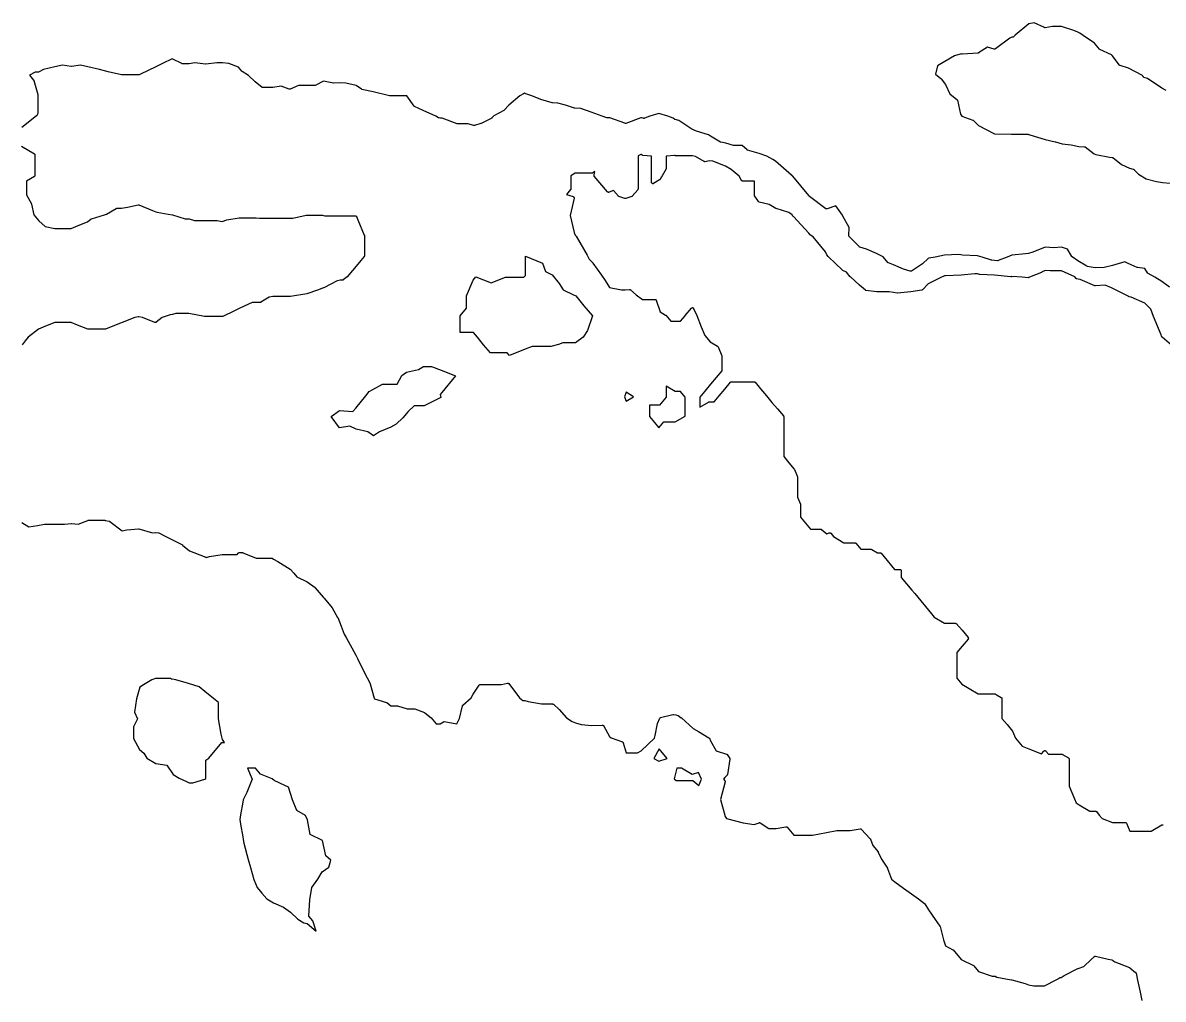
# Model space of a CAD drawing. Header units: millimetres. Extents: x 0 to 500, y 0 to 700.
# Drawn here: x 121.6 to 184.5, y 158.8 to 212.7 of the extents above; entities that cross this region are included whole.
import ezdxf

# ---------------------------------------------------------------- set-up
doc = ezdxf.new("R2010")
doc.units = ezdxf.units.MM
doc.layers.add('CORTE', color=1, linetype='Continuous')
doc.layers.add('GRABADO', color=5, linetype='Continuous')

msp = doc.modelspace()

# ---------------------------------------------------------------- linework, layer by layer
at = {"layer": 'CORTE'}
msp.add_lwpolyline([(185.33, 194.569), (184.429, 195.326), (184.425, 195.33), (184.42, 195.336), (184.415, 195.344), (184.412, 195.349), (184.41, 195.354), (184.401, 195.38), (184.399, 195.383), (184.379, 195.461), (183.961, 196.466), (183.96, 196.468), (183.814, 196.877), (183.482, 197.203), (182.723, 197.534), (182.605, 197.567), (182.6, 197.569), (182.592, 197.573), (182.589, 197.575), (182.56, 197.592), (182.476, 197.642), (181.641, 198.059), (181.292, 198.199), (180.75, 198.161), (180.745, 198.161), (180.738, 198.161), (180.729, 198.162), (180.72, 198.165), (179.909, 198.509), (179.803, 198.536), (179.725, 198.549), (179.72, 198.551), (179.714, 198.553), (179.705, 198.557), (179.701, 198.559), (179.693, 198.564), (179.685, 198.572), (179.616, 198.656), (178.876, 198.994), (178.257, 198.994), (177.981, 199.01), (177.781, 198.914), (177.779, 198.913), (177.118, 198.648), (177.071, 198.625), (177.065, 198.622), (177.06, 198.621), (177.051, 198.619), (177.042, 198.618), (177.037, 198.618), (176.707, 198.642), (176.143, 198.674), (176.132, 198.673), (176.119, 198.668), (176.115, 198.667), (176.11, 198.665), (176.102, 198.664), (176.095, 198.664), (176.089, 198.664), (175.182, 198.758), (174.375, 198.785), (174.371, 198.786), (174.366, 198.786), (174.359, 198.788), (174.247, 198.827), (174.103, 198.833), (173.343, 198.76), (173.342, 198.76), (172.475, 198.718), (172.417, 198.715), (172.379, 198.708), (172.25, 198.649), (171.527, 198.283), (171.2, 197.954), (171.196, 197.949), (171.189, 197.945), (171.183, 197.941), (171.172, 197.936), (171.162, 197.933), (170.566, 197.841), (169.822, 197.754), (169.815, 197.754), (169.809, 197.754), (169.804, 197.755), (169.614, 197.793), (169.36, 197.844), (168.701, 197.844), (168.696, 197.844), (168.089, 197.917), (168.082, 197.918), (168.07, 197.922), (168.062, 197.926), (168.057, 197.928), (168.053, 197.932), (167.728, 198.202), (167.727, 198.203), (167.229, 198.663), (167.225, 198.666), (167.018, 198.915), (166.816, 199.019), (166.809, 199.022), (166.801, 199.029), (166.011, 199.773), (166.006, 199.778), (166.001, 199.785), (165.937, 199.878), (165.935, 199.883), (165.932, 199.888), (165.859, 200.05), (165.166, 200.882), (165.031, 200.963), (165.026, 200.966), (165.019, 200.972), (165.013, 200.978), (164.94, 201.074), (164.089, 201.993), (164.053, 202.016), (164.048, 202.02), (164.041, 202.026), (164.033, 202.035), (164.028, 202.044), (164.026, 202.047), (164.01, 202.085), (163.836, 202.224), (163.123, 202.437), (163.119, 202.438), (163.111, 202.441), (163.106, 202.444), (162.752, 202.657), (162.196, 202.791), (162.191, 202.793), (162.187, 202.794), (162.179, 202.798), (162.174, 202.802), (162.167, 202.807), (162.162, 202.813), (162.159, 202.817), (161.947, 203.122), (161.945, 203.125), (161.94, 203.133), (161.937, 203.143), (161.936, 203.149), (161.935, 203.158), (161.935, 203.949), (161.287, 203.949), (161.276, 203.951), (161.264, 203.955), (161.255, 203.959), (161.251, 203.962), (161.244, 203.966), (161.236, 203.974), (161.23, 203.982), (161.227, 203.987), (161.094, 204.226), (160.645, 204.599), (160.333, 204.774), (159.639, 205.051), (159.443, 205.073), (159.21, 205.022), (159.204, 205.021), (159.199, 205.021), (159.192, 205.021), (159.185, 205.022), (159.177, 205.023), (159.169, 205.026), (159.162, 205.029), (158.686, 205.315), (158.506, 205.347), (157.615, 205.347), (157.61, 205.348), (157.576, 205.352), (157.57, 205.353), (157.564, 205.355), (157.561, 205.356), (157.526, 205.37), (157.063, 205.319), (157.063, 204.666), (157.063, 204.661), (157.062, 204.652), (157.059, 204.643), (157.058, 204.641), (157.056, 204.636), (156.835, 204.238), (156.792, 204.159), (156.725, 204.039), (156.722, 204.035), (156.717, 204.027), (156.71, 204.021), (156.705, 204.017), (156.7, 204.013), (156.37, 203.816), (156.365, 203.814), (156.357, 203.811), (156.351, 203.808), (156.342, 203.807), (156.335, 203.806), (156.328, 203.806), (156.318, 203.807), (156.313, 203.809), (156.306, 203.81), (156.298, 203.815), (156.292, 203.818), (156.287, 203.821), (156.28, 203.827), (156.275, 203.833), (156.27, 203.839), (156.263, 203.851), (156.26, 203.86), (156.258, 203.867), (156.257, 203.874), (156.257, 203.879), (156.257, 205.319), (155.772, 205.372), (155.761, 205.374), (155.749, 205.38), (155.742, 205.384), (155.735, 205.39), (155.728, 205.396), (155.705, 205.424), (155.672, 205.418), (155.508, 205.339), (155.508, 205.026), (155.508, 203.521), (155.508, 203.517), (155.507, 203.509), (155.505, 203.501), (155.503, 203.495), (155.5, 203.488), (155.495, 203.481), (155.492, 203.477), (155.192, 203.114), (155.187, 203.109), (155.182, 203.104), (155.177, 203.1), (155.172, 203.098), (155.167, 203.095), (155.16, 203.092), (154.828, 202.992), (154.824, 202.991), (154.815, 202.989), (154.8, 202.989), (154.79, 202.991), (154.787, 202.992), (154.455, 203.092), (154.448, 203.095), (154.443, 203.098), (154.439, 203.1), (154.434, 203.103), (154.426, 203.11), (154.422, 203.115), (154.159, 203.434), (153.908, 203.333), (153.901, 203.331), (153.893, 203.329), (153.888, 203.328), (153.881, 203.328), (153.874, 203.328), (153.869, 203.329), (153.86, 203.331), (153.849, 203.335), (153.845, 203.338), (153.84, 203.34), (153.835, 203.344), (153.828, 203.35), (153.823, 203.355), (153.097, 204.227), (153.094, 204.231), (153.09, 204.237), (153.086, 204.245), (153.083, 204.253), (153.081, 204.26), (153.08, 204.267), (153.08, 204.272), (153.08, 204.28), (153.081, 204.289), (153.082, 204.294), (153.132, 204.474), (152.992, 204.39), (152.986, 204.387), (152.981, 204.385), (152.975, 204.383), (152.966, 204.381), (152.959, 204.38), (152.049, 204.38), (151.803, 204.232), (151.803, 203.521), (151.803, 203.514), (151.802, 203.509), (151.8, 203.501), (151.796, 203.493), (151.794, 203.488), (151.791, 203.483), (151.788, 203.478), (151.56, 203.202), (151.931, 203.091), (151.936, 203.089), (151.943, 203.086), (151.951, 203.081), (151.959, 203.075), (151.967, 203.066), (151.972, 203.059), (151.974, 203.055), (151.978, 203.047), (151.98, 203.04), (151.982, 203.033), (151.983, 203.024), (151.983, 203.014), (151.982, 203.006), (151.755, 202.052), (151.98, 201.108), (152.041, 200.973), (152.054, 200.95), (152.075, 200.933), (152.079, 200.93), (152.085, 200.924), (152.09, 200.917), (152.093, 200.913), (152.694, 199.864), (152.815, 199.631), (153.01, 199.431), (153.013, 199.427), (153.501, 198.759), (153.692, 198.453), (153.928, 198.076), (154.597, 197.942), (154.803, 197.942), (155.043, 197.971), (155.047, 197.971), (155.054, 197.971), (155.062, 197.97), (155.069, 197.968), (155.079, 197.965), (155.085, 197.962), (155.09, 197.959), (155.097, 197.955), (155.101, 197.951), (155.4, 197.663), (155.757, 197.419), (156.445, 197.419), (156.452, 197.418), (156.464, 197.416), (156.472, 197.413), (156.475, 197.411), (156.484, 197.407), (156.494, 197.398), (156.5, 197.392), (156.503, 197.387), (156.507, 197.381), (156.512, 197.372), (156.723, 196.741), (157.03, 196.556), (157.035, 196.552), (157.04, 196.547), (157.045, 196.543), (157.321, 196.208), (157.587, 196.208), (157.852, 196.208), (158.11, 196.52), (158.11, 196.521), (158.456, 196.936), (158.461, 196.941), (158.467, 196.947), (158.472, 196.95), (158.476, 196.953), (158.482, 196.955), (158.491, 196.959), (158.501, 196.961), (158.503, 196.961), (158.513, 196.963), (158.525, 196.961), (158.535, 196.959), (158.544, 196.955), (158.549, 196.953), (158.554, 196.95), (158.558, 196.947), (158.566, 196.94), (158.571, 196.934), (158.574, 196.931), (158.579, 196.923), (158.747, 196.522), (159, 195.912), (159.204, 195.421), (159.489, 195.079), (159.896, 194.836), (159.901, 194.833), (159.907, 194.827), (159.915, 194.819), (159.922, 194.809), (159.925, 194.803), (160.134, 194.299), (160.136, 194.295), (160.139, 194.285), (160.14, 194.277), (160.14, 194.272), (160.14, 193.517), (160.14, 193.512), (160.139, 193.504), (160.136, 193.495), (160.133, 193.486), (160.127, 193.476), (159.825, 193.111), (159.514, 192.738), (159.514, 192.738), (159.196, 192.359), (158.916, 192.02), (158.916, 191.461), (159.402, 191.752), (159.408, 191.755), (159.417, 191.758), (159.428, 191.761), (159.437, 191.761), (159.704, 191.761), (159.98, 192.095), (160.291, 192.468), (160.291, 192.468), (160.609, 192.847), (160.614, 192.852), (160.62, 192.858), (160.624, 192.86), (160.629, 192.864), (160.638, 192.868), (160.647, 192.871), (160.653, 192.872), (160.656, 192.872), (160.661, 192.873), (161.923, 192.873), (161.928, 192.872), (161.931, 192.872), (161.938, 192.871), (161.946, 192.868), (161.955, 192.864), (161.96, 192.86), (161.963, 192.858), (161.969, 192.854), (161.973, 192.849), (162.276, 192.489), (162.604, 192.095), (162.902, 191.734), (163.202, 191.377), (163.531, 190.982), (163.534, 190.978), (163.537, 190.973), (163.542, 190.965), (163.545, 190.956), (163.546, 190.951), (163.547, 190.945), (163.548, 190.938), (163.548, 188.739), (163.828, 188.4), (164.13, 188.04), (164.132, 188.037), (164.137, 188.03), (164.14, 188.023), (164.305, 187.629), (164.308, 187.622), (164.309, 187.615), (164.31, 187.61), (164.311, 187.603), (164.311, 186.504), (164.47, 186.121), (164.471, 186.117), (164.473, 186.11), (164.474, 186.102), (164.474, 186.098), (164.474, 185.404), (164.755, 185.065), (165.032, 184.734), (165.6, 184.734), (165.612, 184.733), (165.624, 184.729), (165.632, 184.725), (165.637, 184.722), (165.641, 184.719), (165.936, 184.483), (166.062, 184.533), (166.067, 184.535), (166.074, 184.537), (166.083, 184.538), (166.091, 184.538), (166.096, 184.538), (166.103, 184.537), (166.11, 184.535), (166.116, 184.533), (166.125, 184.529), (166.13, 184.525), (166.137, 184.521), (166.144, 184.514), (166.301, 184.323), (166.871, 183.98), (167.479, 183.98), (167.486, 183.98), (167.498, 183.977), (167.506, 183.974), (167.509, 183.973), (167.518, 183.968), (167.528, 183.959), (167.533, 183.954), (167.811, 183.622), (168.377, 183.622), (168.381, 183.622), (168.39, 183.621), (168.401, 183.618), (168.408, 183.615), (168.412, 183.613), (168.723, 183.426), (168.87, 183.426), (168.875, 183.426), (168.88, 183.425), (168.89, 183.423), (168.898, 183.42), (168.902, 183.418), (168.909, 183.414), (168.914, 183.41), (168.921, 183.405), (168.925, 183.399), (169.088, 183.202), (169.664, 182.511), (169.959, 182.511), (169.964, 182.511), (169.971, 182.51), (169.979, 182.508), (169.987, 182.505), (169.992, 182.502), (169.998, 182.499), (170.004, 182.495), (170.009, 182.49), (170.016, 182.483), (170.02, 182.477), (170.023, 182.471), (170.027, 182.463), (170.031, 182.452), (170.032, 182.443), (170.032, 182.438), (170.032, 182.069), (170.613, 181.372), (170.778, 181.176), (170.941, 180.979), (171.539, 180.261), (171.702, 180.067), (171.702, 180.067), (171.859, 179.877), (172.429, 179.534), (173.037, 179.534), (173.049, 179.533), (173.059, 179.529), (173.062, 179.528), (173.068, 179.526), (173.075, 179.521), (173.082, 179.516), (173.086, 179.513), (173.09, 179.509), (173.392, 179.149), (173.721, 178.754), (173.725, 178.749), (173.729, 178.743), (173.732, 178.736), (173.734, 178.729), (173.736, 178.722), (173.737, 178.714), (173.738, 178.707), (173.737, 178.7), (173.736, 178.693), (173.734, 178.686), (173.732, 178.68), (173.729, 178.672), (173.724, 178.665), (173.721, 178.66), (173.392, 178.266), (173.109, 177.929), (173.109, 176.511), (173.384, 176.182), (173.791, 175.938), (174.282, 175.645), (175.19, 175.645), (175.198, 175.644), (175.205, 175.643), (175.215, 175.64), (175.223, 175.636), (175.336, 175.568), (175.556, 175.435), (175.561, 175.432), (175.565, 175.429), (175.572, 175.422), (175.577, 175.415), (175.58, 175.41), (175.583, 175.405), (175.587, 175.396), (175.59, 175.38), (175.59, 174.288), (175.871, 173.948), (176.172, 173.589), (176.175, 173.586), (176.179, 173.579), (176.182, 173.573), (176.343, 173.189), (176.705, 172.755), (177.068, 172.609), (177.779, 172.325), (177.912, 172.483), (177.916, 172.487), (177.917, 172.488), (177.924, 172.494), (177.934, 172.499), (177.944, 172.503), (177.957, 172.506), (177.966, 172.506), (177.976, 172.506), (177.982, 172.505), (177.988, 172.503), (177.999, 172.499), (178.008, 172.494), (178.014, 172.489), (178.017, 172.487), (178.021, 172.483), (178.166, 172.31), (178.895, 172.31), (178.898, 172.31), (178.905, 172.309), (178.913, 172.307), (178.919, 172.306), (178.926, 172.302), (178.931, 172.3), (179.26, 172.101), (179.265, 172.098), (179.27, 172.094), (179.277, 172.088), (179.283, 172.08), (179.286, 172.075), (179.29, 172.066), (179.292, 172.061), (179.294, 172.053), (179.295, 172.044), (179.296, 172.04), (179.296, 170.547), (179.588, 169.843), (179.679, 169.626), (179.858, 169.518), (180.438, 169.171), (180.75, 169.171), (180.76, 169.17), (180.767, 169.168), (180.773, 169.166), (180.782, 169.162), (180.788, 169.158), (180.792, 169.155), (180.798, 169.149), (180.802, 169.146), (180.965, 168.951), (180.966, 168.951), (181.119, 168.765), (181.686, 168.538), (182.401, 168.538), (182.405, 168.537), (182.41, 168.537), (182.42, 168.535), (182.429, 168.531), (182.433, 168.529), (182.439, 168.526), (182.445, 168.522), (182.453, 168.515), (182.458, 168.508), (182.459, 168.507), (182.464, 168.499), (182.467, 168.492), (182.648, 168.06), (183.832, 168.06), (184.413, 168.407), (184.419, 168.41), (184.426, 168.413), (184.432, 168.415), (184.441, 168.417), (184.45, 168.417), (184.455, 168.417), (184.462, 168.417), (184.472, 168.414), (184.477, 168.413), (184.485, 168.409), (184.492, 168.405)], dxfattribs=at)
for points in [[(156.926, 190.65), (157.566, 190.65), (158.11, 190.978), (158.11, 191.329), (158.11, 192.02), (157.852, 192.332), (157.566, 192.332), (157.063, 192.633), (157.063, 192.02), (156.695, 191.578), (156.137, 191.578), (156.137, 190.962), (156.417, 190.623), (156.66, 190.334), (156.926, 190.65)], [(155.26, 192.047), (154.849, 192.295), (154.766, 192.047), (154.849, 191.799), (155.26, 192.047)]]:
    msp.add_lwpolyline(points, close=True, dxfattribs=at)
at = {"layer": 'GRABADO'}
for points in [[(184.659, 208.945), (184.411, 209.089), (183.616, 209.615), (183.501, 209.654), (183.428, 209.678), (183.422, 209.68), (183.416, 209.684), (183.412, 209.686), (183.406, 209.691), (183.398, 209.699), (183.394, 209.703), (183.392, 209.706), (183.347, 209.776), (182.569, 210.18), (182.115, 210.326), (182.108, 210.328), (182.1, 210.333), (182.089, 210.341), (182.083, 210.349), (181.676, 210.891), (181.633, 210.923), (180.99, 211.212), (180.986, 211.215), (180.983, 211.217), (180.977, 211.221), (180.971, 211.226), (180.968, 211.23), (180.694, 211.558), (180.08, 211.994), (179.883, 212.117), (179.785, 212.178), (179.563, 212.263), (178.881, 212.477), (178.384, 212.477), (177.974, 212.42), (177.969, 212.419), (177.962, 212.419), (177.954, 212.42), (177.949, 212.421), (177.941, 212.424), (177.363, 212.69), (177.073, 212.641), (176.326, 212), (176.234, 211.915), (176.229, 211.912), (176.222, 211.907), (176.214, 211.903), (176.208, 211.901), (176.2, 211.898), (176.193, 211.897), (176.134, 211.89), (176.027, 211.842), (175.231, 211.251), (175.225, 211.247), (175.212, 211.241), (175.201, 211.238), (175.194, 211.238), (175.19, 211.237), (175.183, 211.237), (175.176, 211.238), (175.17, 211.239), (174.798, 211.344), (174.3, 211.027), (174.297, 211.026), (174.29, 211.022), (174.279, 211.019), (174.273, 211.018), (174.268, 211.017), (173.411, 210.956), (173.405, 210.956), (173.394, 210.957), (173.389, 210.958), (173.338, 210.972), (173.291, 210.955), (173.287, 210.954), (172.978, 210.875), (172.447, 210.556), (172.037, 210.31), (171.93, 209.861), (172.227, 209.61), (172.231, 209.607), (172.234, 209.603), (172.47, 209.285), (172.474, 209.279), (172.717, 208.769), (173.111, 208.454), (173.115, 208.45), (173.121, 208.444), (173.126, 208.437), (173.129, 208.432), (173.132, 208.426), (173.135, 208.419), (173.136, 208.415), (173.297, 207.643), (173.38, 207.54), (173.988, 207.323), (173.995, 207.321), (174.002, 207.317), (174.005, 207.315), (174.012, 207.31), (174.016, 207.305), (174.306, 207.013), (175.184, 206.569), (175.195, 206.566), (175.195, 206.566), (176.115, 206.541), (177.018, 206.541), (177.028, 206.539), (177.033, 206.538), (177.063, 206.53), (177.067, 206.528), (177.071, 206.527), (177.122, 206.502), (177.985, 206.243), (178.538, 206.125), (178.541, 206.124), (178.908, 206.006), (179.414, 205.959), (179.419, 205.958), (179.829, 205.86), (180.144, 205.847), (180.15, 205.847), (180.158, 205.845), (180.168, 205.842), (180.176, 205.838), (180.18, 205.835), (180.183, 205.834), (180.687, 205.452), (180.767, 205.417), (181.53, 205.278), (181.683, 205.262), (181.687, 205.261), (181.694, 205.26), (181.706, 205.255), (181.714, 205.25), (181.716, 205.248), (182.194, 204.871), (182.623, 204.665), (182.84, 204.613), (182.846, 204.612), (182.856, 204.607), (182.863, 204.602), (182.868, 204.599), (182.872, 204.595), (183.13, 204.334), (183.554, 204.067), (184.123, 203.937), (184.461, 203.882), (184.875, 203.837)], [(184.844, 198.102), (184.409, 198.409), (184.027, 198.652), (183.655, 198.852), (183.651, 198.855), (183.646, 198.859), (183.64, 198.863), (183.634, 198.87), (183.631, 198.874), (183.629, 198.878), (183.479, 199.132), (183.072, 199.173), (183.067, 199.174), (183.059, 199.175), (183.052, 199.178), (182.566, 199.405), (182.379, 199.493), (181.691, 199.293), (181.241, 199.178), (181.234, 199.177), (181.229, 199.177), (180.742, 199.162), (180.736, 199.162), (180.734, 199.163), (180.302, 199.242), (180.293, 199.245), (180.285, 199.249), (180.281, 199.25), (179.783, 199.549), (179.781, 199.55), (179.464, 199.766), (179.46, 199.769), (179.453, 199.775), (179.449, 199.779), (179.444, 199.785), (179.441, 199.79), (179.202, 200.197), (178.883, 200.296), (178.461, 200.274), (178.457, 200.274), (177.978, 200.297), (177.296, 200.035), (177.061, 199.962), (177.059, 199.961), (177.055, 199.96), (176.898, 199.936), (176.896, 199.935), (176.132, 199.859), (175.881, 199.759), (175.378, 199.558), (175.367, 199.554), (175.359, 199.554), (175.354, 199.553), (175.348, 199.554), (175.182, 199.571), (175.036, 199.576), (175.03, 199.576), (175.023, 199.578), (175.017, 199.579), (174.499, 199.757), (174.249, 199.827), (173.415, 199.857), (173.411, 199.857), (173.32, 199.871), (173.316, 199.872), (173.201, 199.903), (172.418, 199.862), (171.902, 199.755), (171.561, 199.689), (171.524, 199.672), (171.208, 199.383), (171.204, 199.38), (171.199, 199.377), (170.595, 198.981), (170.589, 198.977), (170.577, 198.973), (170.563, 198.97), (170.553, 198.97), (170.546, 198.97), (170.539, 198.972), (170.535, 198.973), (170.157, 199.096), (170.155, 199.097), (169.601, 199.318), (169.323, 199.43), (169.314, 199.434), (169.306, 199.441), (169.301, 199.445), (169.297, 199.449), (169.031, 199.768), (168.671, 199.95), (168.116, 200.196), (167.752, 200.3), (167.747, 200.302), (167.741, 200.304), (167.735, 200.308), (167.731, 200.311), (167.725, 200.316), (167.167, 200.889), (167.164, 200.893), (167.16, 200.9), (167.155, 200.908), (167.153, 200.913), (167.151, 200.918), (167.149, 200.928), (167.148, 200.938), (167.148, 200.942), (167.169, 201.395), (166.808, 202.014), (166.806, 202.019), (166.784, 202.071), (166.422, 202.592), (165.949, 202.415), (165.943, 202.413), (165.935, 202.412), (165.928, 202.411), (165.921, 202.411), (165.914, 202.411), (165.904, 202.413), (165.894, 202.417), (165.885, 202.422), (165.88, 202.425), (164.976, 203.103), (164.961, 203.113), (164.956, 203.117), (164.951, 203.123), (164.946, 203.128), (164.942, 203.133), (164.94, 203.138), (164.934, 203.15), (164.044, 204.218), (164.037, 204.223), (164.032, 204.226), (164.025, 204.233), (164.021, 204.238), (164.016, 204.243), (164.013, 204.25), (164.012, 204.252), (163.987, 204.265), (163.983, 204.268), (163.978, 204.272), (163.099, 205.048), (162.955, 205.139), (162.625, 205.318), (162.195, 205.472), (161.55, 205.653), (161.544, 205.655), (161.533, 205.66), (161.526, 205.667), (161.524, 205.668), (161.263, 205.907), (160.793, 205.907), (160.788, 205.907), (160.782, 205.908), (160.776, 205.91), (160.347, 206.038), (160.073, 206.097), (160.066, 206.099), (160.06, 206.102), (160.056, 206.104), (159.504, 206.435), (159.502, 206.436), (159.406, 206.503), (158.734, 206.715), (158.731, 206.716), (158.486, 206.814), (158.481, 206.816), (158.473, 206.82), (157.759, 207.297), (157.565, 207.343), (157.558, 207.346), (157.548, 207.35), (157.449, 207.422), (157.157, 207.539), (156.66, 207.688), (156.164, 207.539), (155.859, 207.417), (155.849, 207.414), (155.842, 207.413), (155.835, 207.413), (155.826, 207.414), (155.818, 207.415), (155.814, 207.416), (155.724, 207.446), (155.672, 207.443), (154.83, 207.139), (154.819, 207.137), (154.81, 207.136), (154.805, 207.136), (154.795, 207.137), (154.785, 207.14), (153.945, 207.442), (153.879, 207.442), (153.8, 207.447), (153.79, 207.448), (153.532, 207.539), (152.93, 207.751), (152.361, 207.952), (152.021, 207.972), (152.018, 207.972), (152.011, 207.973), (151.498, 208.149), (151.09, 208.252), (150.783, 208.271), (150.775, 208.272), (150.768, 208.274), (150.152, 208.459), (149.64, 208.651), (149.322, 208.77), (149.249, 208.798), (149.183, 208.773), (148.995, 208.66), (148.375, 208.138), (148.121, 207.865), (148.116, 207.859), (148.109, 207.855), (148.106, 207.852), (147.559, 207.549), (147.448, 207.435), (147.443, 207.431), (147.438, 207.427), (147.433, 207.424), (146.85, 207.125), (146.846, 207.123), (146.842, 207.122), (146.488, 207.016), (146.482, 207.015), (146.471, 207.013), (146.461, 207.014), (146.458, 207.015), (146.452, 207.016), (146.112, 207.118), (145.541, 207.118), (145.531, 207.119), (145.521, 207.121), (144.699, 207.417), (144.606, 207.431), (144.528, 207.443), (144.521, 207.444), (144.516, 207.446), (144.51, 207.448), (144.503, 207.451), (144.35, 207.543), (143.66, 207.854), (143.174, 208.073), (143.168, 208.076), (143.163, 208.079), (143.159, 208.082), (143.153, 208.088), (143.149, 208.092), (143.147, 208.095), (142.757, 208.657), (142.754, 208.658), (141.857, 208.658), (141.856, 208.658), (141.85, 208.656), (141.838, 208.655), (141.825, 208.656), (141.815, 208.659), (141.813, 208.66), (141.807, 208.662), (141.799, 208.667), (140.895, 208.873), (140.271, 209.016), (140.263, 209.019), (140.254, 209.023), (140.25, 209.025), (139.956, 209.224), (139.387, 209.352), (139.059, 209.38), (138.729, 209.352), (138.721, 209.351), (138.709, 209.352), (138.706, 209.353), (138.144, 209.476), (137.689, 209.228), (137.684, 209.225), (137.677, 209.223), (137.669, 209.221), (137.665, 209.22), (137.66, 209.22), (137.207, 209.22), (136.772, 209.22), (136.306, 209.033), (136.301, 209.031), (136.294, 209.03), (136.285, 209.028), (136.278, 209.028), (136.269, 209.029), (136.262, 209.031), (136.259, 209.032), (135.824, 209.184), (135.363, 209.11), (135.357, 209.109), (134.809, 209.109), (134.799, 209.111), (134.792, 209.113), (134.784, 209.115), (134.777, 209.119), (134.774, 209.121), (134.77, 209.123), (134.381, 209.434), (134.379, 209.436), (134.017, 209.774), (133.655, 210.008), (133.651, 210.011), (133.646, 210.015), (133.641, 210.02), (133.457, 210.242), (132.921, 210.434), (132.569, 210.487), (132.261, 210.487), (131.656, 210.407), (131.651, 210.406), (131.646, 210.406), (131.641, 210.407), (131.042, 210.486), (130.734, 210.433), (130.728, 210.433), (130.355, 210.433), (130.345, 210.433), (130.332, 210.437), (130.327, 210.439), (129.796, 210.694), (129.266, 210.44), (128.902, 210.265), (128.053, 209.858), (127.975, 209.82), (127.969, 209.818), (127.959, 209.815), (127.948, 209.814), (127.015, 209.814), (127.007, 209.814), (127, 209.815), (126.274, 209.989), (126.274, 209.989), (126.073, 210.037), (125.784, 210.106), (125.147, 210.26), (124.736, 210.358), (124.248, 210.274), (124.242, 210.274), (124.234, 210.274), (124.227, 210.274), (123.739, 210.358), (123.329, 210.26), (122.7, 210.109), (122.417, 209.963), (122.415, 209.962), (122.407, 209.959), (122.392, 209.956), (122.237, 209.956), (121.927, 209.807), (122.156, 209.532), (122.159, 209.528), (122.162, 209.523), (122.166, 209.515), (122.168, 209.509), (122.381, 208.739), (122.382, 208.733), (122.382, 208.728), (122.383, 208.724), (122.383, 207.7), (122.382, 207.695), (122.382, 207.689), (122.38, 207.68), (122.378, 207.675), (122.337, 207.578), (122.335, 207.573), (122.331, 207.567), (122.326, 207.561), (122.323, 207.557), (122.318, 207.553), (121.504, 206.901)], [(121.479, 205.88), (122.196, 205.449), (122.199, 205.446), (122.204, 205.442), (122.21, 205.436), (122.216, 205.429), (122.22, 205.422), (122.222, 205.417), (122.225, 205.41), (122.227, 205.402), (122.229, 205.394), (122.229, 205.389), (122.229, 204.272), (122.229, 204.267), (122.227, 204.259), (122.225, 204.252), (122.223, 204.245), (122.22, 204.238), (122.216, 204.232), (122.21, 204.225), (122.203, 204.218), (122.197, 204.213), (121.766, 203.954), (121.766, 203.183), (122.035, 202.698), (122.037, 202.694), (122.04, 202.685), (122.166, 202.085), (122.439, 201.757), (122.784, 201.446), (123.319, 201.339), (123.968, 201.339), (124.223, 201.339), (124.615, 201.496), (125.126, 201.7), (125.327, 201.861), (125.331, 201.864), (125.337, 201.867), (125.345, 201.871), (126.069, 202.089), (126.176, 202.121), (126.71, 202.441), (126.713, 202.443), (126.72, 202.446), (126.731, 202.449), (126.741, 202.451), (126.747, 202.451), (127.009, 202.451), (127.326, 202.514), (127.931, 202.636), (127.943, 202.637), (127.953, 202.636), (127.955, 202.636), (127.963, 202.634), (127.969, 202.632), (128.723, 202.331), (128.897, 202.261), (128.977, 202.229), (129.577, 202.126), (129.81, 202.09), (129.815, 202.089), (130.525, 201.876), (130.725, 201.876), (130.73, 201.876), (130.736, 201.875), (130.739, 201.875), (130.743, 201.873), (131.033, 201.769), (131.649, 201.769), (132.28, 201.769), (132.285, 201.769), (132.29, 201.768), (132.568, 201.713), (132.808, 201.809), (132.813, 201.811), (132.82, 201.812), (133.492, 201.928), (133.498, 201.928), (134.263, 201.928), (134.432, 201.928), (134.438, 201.928), (134.626, 201.896), (135.354, 201.896), (136.088, 201.896), (136.28, 201.896), (136.464, 201.896), (137.19, 202.069), (137.197, 202.07), (137.205, 202.071), (138.091, 202.071), (138.102, 202.069), (138.155, 202.054), (138.221, 202.034), (139.059, 202.034), (139.909, 202.034), (139.915, 202.034), (139.925, 202.032), (139.93, 202.031), (139.937, 202.028), (139.945, 202.025), (139.95, 202.021), (139.956, 202.017), (139.961, 202.012), (139.967, 202.006), (139.971, 202), (139.975, 201.994), (139.977, 201.989), (140.055, 201.803), (140.404, 200.968), (140.407, 200.962), (140.409, 200.953), (140.409, 200.948), (140.41, 200.943), (140.41, 199.825), (140.409, 199.82), (140.409, 199.815), (140.407, 199.807), (140.404, 199.799), (140.401, 199.793), (140.397, 199.786), (140.393, 199.781), (140.218, 199.571), (140.043, 199.361), (139.465, 198.667), (139.462, 198.664), (139.458, 198.66), (139.244, 198.49), (139.24, 198.486), (139.235, 198.483), (139.228, 198.48), (139.219, 198.477), (139.211, 198.475), (139.204, 198.474), (139.068, 198.474), (138.911, 198.436), (138.165, 198.053), (138.16, 198.051), (137.823, 197.935), (137.229, 197.731), (137.223, 197.73), (136.332, 197.578), (136.289, 197.57), (136.283, 197.57), (136.247, 197.57), (135.36, 197.57), (135.149, 197.534), (134.698, 197.261), (134.694, 197.259), (134.686, 197.256), (134.681, 197.254), (134.673, 197.252), (134.663, 197.251), (134.212, 197.251), (133.534, 196.926), (133.236, 196.783), (132.604, 196.48), (132.596, 196.477), (132.588, 196.475), (132.58, 196.474), (131.649, 196.474), (131.602, 196.474), (131.597, 196.474), (131.59, 196.475), (130.715, 196.649), (129.999, 196.649), (129.815, 196.594), (129.81, 196.593), (129.685, 196.574), (129.255, 196.427), (128.915, 196.155), (128.911, 196.152), (128.906, 196.149), (128.897, 196.144), (128.884, 196.141), (128.877, 196.14), (128.869, 196.139), (128.862, 196.14), (128.855, 196.141), (128.85, 196.142), (128.845, 196.143), (128.154, 196.421), (127.959, 196.454), (127.937, 196.458), (127.917, 196.458), (127.734, 196.421), (127.045, 196.145), (126.523, 195.938), (126.119, 195.775), (126.113, 195.772), (126.103, 195.77), (126.098, 195.77), (126.093, 195.769), (125.162, 195.769), (125.156, 195.77), (125.152, 195.77), (125.145, 195.772), (125.138, 195.774), (124.572, 196), (124.572, 196), (124.223, 196.14), (123.326, 196.14), (122.818, 195.938), (122.423, 195.779), (121.86, 195.328), (121.691, 195.124), (121.515, 194.914)], [(121.496, 185.096), (121.899, 184.854), (122.372, 184.935), (122.749, 185), (122.753, 185.001), (122.758, 185.001), (123.857, 185.001), (124.23, 185.051), (124.235, 185.051), (124.24, 185.051), (124.245, 185.051), (124.604, 185.003), (125.137, 185.216), (125.14, 185.217), (125.147, 185.22), (125.159, 185.221), (125.898, 185.221), (126.093, 185.221), (126.098, 185.221), (126.103, 185.22), (126.339, 185.173), (126.342, 185.172), (126.347, 185.17), (126.357, 185.166), (126.363, 185.162), (126.366, 185.16), (127.037, 184.643), (127.296, 184.687), (127.937, 184.747), (127.943, 184.747), (127.951, 184.746), (127.956, 184.746), (127.961, 184.745), (128.713, 184.536), (128.862, 184.556), (128.867, 184.557), (128.872, 184.557), (128.877, 184.556), (129.043, 184.534), (129.048, 184.533), (129.058, 184.53), (129.065, 184.527), (129.445, 184.332), (129.814, 184.142), (129.814, 184.142), (130.365, 183.859), (130.37, 183.856), (130.374, 183.853), (130.76, 183.544), (131.56, 183.224), (131.647, 183.189), (131.67, 183.18), (131.691, 183.175), (131.861, 183.226), (131.866, 183.228), (132.566, 183.333), (132.572, 183.334), (133.379, 183.334), (133.445, 183.413), (133.448, 183.416), (133.454, 183.422), (133.46, 183.426), (133.465, 183.429), (133.473, 183.433), (133.48, 183.435), (133.487, 183.437), (133.494, 183.438), (133.499, 183.438), (133.678, 183.438), (133.683, 183.438), (133.688, 183.437), (133.696, 183.436), (133.702, 183.433), (134.224, 183.223), (134.442, 183.136), (135.279, 183.136), (135.282, 183.136), (135.287, 183.136), (135.297, 183.133), (135.306, 183.131), (135.312, 183.128), (135.393, 183.079), (135.624, 182.941), (136.32, 182.524), (136.325, 182.521), (136.332, 182.515), (136.337, 182.51), (136.512, 182.3), (136.676, 182.103), (137.241, 181.831), (137.247, 181.829), (137.25, 181.826), (137.686, 181.512), (137.689, 181.509), (137.694, 181.505), (137.698, 181.501), (138.13, 180.982), (138.186, 180.929), (138.188, 180.926), (138.632, 180.394), (138.635, 180.39), (138.638, 180.385), (138.933, 179.854), (138.935, 179.85), (139.129, 179.384), (139.13, 179.382), (139.29, 178.933), (139.395, 178.744), (139.935, 177.771), (140.013, 177.631), (140.015, 177.627), (140.029, 177.594), (140.054, 177.534), (140.563, 176.518), (140.72, 176.203), (140.722, 176.198), (140.723, 176.193), (140.943, 175.401), (140.963, 175.366), (141.628, 175.167), (141.634, 175.166), (141.644, 175.161), (141.648, 175.158), (141.652, 175.155), (141.865, 174.985), (142.229, 174.985), (142.237, 174.984), (142.243, 174.983), (142.776, 174.822), (143.172, 174.822), (143.177, 174.822), (143.185, 174.821), (143.194, 174.818), (143.722, 174.608), (143.727, 174.606), (143.731, 174.603), (143.736, 174.6), (144.088, 174.319), (144.092, 174.315), (144.097, 174.31), (144.364, 173.989), (144.597, 173.989), (144.772, 174.095), (144.777, 174.098), (144.787, 174.101), (144.798, 174.104), (144.808, 174.105), (144.816, 174.105), (145.503, 173.987), (145.662, 174.287), (145.819, 174.975), (145.82, 174.979), (145.822, 174.986), (145.827, 174.995), (145.831, 175.002), (145.835, 175.005), (145.838, 175.009), (146.294, 175.42), (146.406, 175.62), (146.407, 175.623), (146.744, 176.127), (146.751, 176.136), (146.758, 176.142), (146.763, 176.146), (146.77, 176.15), (146.774, 176.151), (146.782, 176.155), (146.792, 176.157), (146.8, 176.158), (147.397, 176.158), (147.981, 176.158), (148.31, 176.23), (148.32, 176.231), (148.328, 176.231), (148.333, 176.23), (148.343, 176.228), (148.354, 176.225), (148.362, 176.22), (148.367, 176.217), (148.374, 176.211), (148.381, 176.203), (148.976, 175.424), (149.144, 175.282), (149.258, 175.272), (149.263, 175.271), (149.267, 175.27), (149.454, 175.221), (150.183, 175.081), (150.799, 175.081), (150.806, 175.08), (150.816, 175.078), (150.823, 175.076), (150.83, 175.073), (150.837, 175.069), (150.844, 175.064), (151.156, 174.77), (151.158, 174.768), (151.561, 174.318), (151.881, 174.11), (152.053, 174.044), (152.363, 173.951), (152.957, 173.889), (153.532, 173.919), (153.54, 173.919), (153.551, 173.917), (153.559, 173.915), (153.566, 173.912), (153.574, 173.907), (153.581, 173.903), (153.586, 173.898), (153.589, 173.895), (153.593, 173.889), (153.597, 173.884), (153.939, 173.292), (154.035, 173.215), (154.643, 172.985), (154.648, 172.982), (154.653, 172.979), (154.658, 172.976), (154.665, 172.97), (154.669, 172.965), (154.675, 172.959), (154.679, 172.951), (154.681, 172.947), (154.683, 172.942), (154.862, 172.391), (155.485, 172.391), (155.69, 172.489), (156.417, 173.187), (156.447, 173.332), (156.587, 174.002), (156.589, 174.006), (156.59, 174.011), (156.708, 174.293), (156.711, 174.297), (156.714, 174.303), (156.722, 174.313), (156.73, 174.32), (156.733, 174.322), (156.737, 174.325), (156.746, 174.33), (156.755, 174.333), (157.436, 174.496), (157.442, 174.498), (157.449, 174.498), (157.456, 174.498), (157.462, 174.497), (157.601, 174.473), (157.604, 174.473), (157.702, 174.448), (157.706, 174.446), (157.716, 174.443), (157.896, 174.324), (157.901, 174.322), (157.907, 174.317), (158.558, 173.731), (158.841, 173.561), (159.421, 173.213), (159.425, 173.21), (159.431, 173.206), (159.439, 173.198), (159.447, 173.186), (159.507, 173.043), (159.814, 172.49), (160.391, 172.318), (160.396, 172.315), (160.4, 172.314), (160.407, 172.31), (160.411, 172.307), (160.419, 172.3), (160.425, 172.292), (160.427, 172.29), (160.568, 172.078), (160.571, 172.073), (160.574, 172.067), (160.576, 172.062), (160.579, 172.053), (160.58, 172.045), (160.58, 172.04), (160.58, 172.033), (160.579, 172.026), (160.439, 171.19), (160.438, 171.183), (160.434, 171.173), (160.432, 171.168), (160.429, 171.163), (160.425, 171.157), (160.307, 171.017), (160.232, 170.926), (160.308, 170.834), (160.313, 170.827), (160.319, 170.816), (160.321, 170.808), (160.323, 170.804), (160.324, 170.797), (160.325, 170.787), (160.324, 170.774), (160.058, 169.814), (160.319, 168.872), (160.391, 168.757), (160.394, 168.757), (160.4, 168.756), (161.307, 168.514), (161.921, 168.432), (162.197, 168.527), (162.203, 168.528), (162.209, 168.529), (162.216, 168.53), (162.225, 168.53), (162.234, 168.528), (162.239, 168.527), (162.248, 168.524), (162.257, 168.519), (162.724, 168.199), (163.137, 168.199), (163.665, 168.304), (163.67, 168.305), (163.675, 168.305), (163.682, 168.305), (163.692, 168.304), (163.699, 168.302), (163.705, 168.3), (163.714, 168.296), (163.723, 168.29), (163.73, 168.283), (163.734, 168.28), (164.106, 167.833), (165.129, 167.833), (165.909, 167.989), (166.474, 168.102), (166.481, 168.103), (167.209, 168.103), (167.766, 168.186), (167.772, 168.187), (167.779, 168.187), (167.787, 168.187), (167.796, 168.185), (167.803, 168.182), (167.807, 168.181), (167.811, 168.179), (167.821, 168.173), (167.829, 168.166), (168.327, 167.643), (168.332, 167.638), (168.338, 167.629), (168.34, 167.625), (168.342, 167.62), (168.468, 167.268), (168.761, 166.916), (168.764, 166.913), (168.769, 166.905), (168.949, 166.516), (169.274, 166.014), (169.277, 166.009), (169.279, 166.004), (169.503, 165.412), (169.676, 165.26), (170.165, 164.908), (170.599, 164.595), (170.985, 164.317), (171.324, 164.073), (171.329, 164.07), (171.336, 164.063), (171.341, 164.056), (171.343, 164.053), (171.545, 163.714), (171.91, 163.187), (172.165, 162.821), (172.167, 162.817), (172.171, 162.81), (172.174, 162.802), (172.176, 162.797), (172.358, 162.054), (172.469, 161.729), (172.884, 161.516), (172.892, 161.512), (172.899, 161.505), (172.904, 161.5), (173.338, 160.979), (173.37, 160.96), (174.014, 160.651), (174.018, 160.648), (174.026, 160.643), (174.034, 160.636), (174.037, 160.632), (174.305, 160.311), (175.06, 160.052), (175.191, 160.052), (175.2, 160.051), (175.208, 160.049), (175.213, 160.047), (175.217, 160.046), (175.311, 160.001), (175.895, 159.884), (176.128, 159.853), (176.133, 159.851), (176.869, 159.655), (176.874, 159.654), (176.88, 159.651), (177.061, 159.57), (177.343, 159.528), (177.948, 159.528), (178.624, 159.875), (178.779, 159.969), (178.784, 159.971), (178.791, 159.974), (178.8, 159.976), (178.867, 159.986), (179.027, 160.083), (179.029, 160.084), (179.786, 160.473), (179.791, 160.475), (180.113, 160.586), (180.519, 160.975), (180.695, 161.144), (180.699, 161.147), (180.704, 161.152), (180.712, 161.156), (180.719, 161.159), (180.727, 161.161), (180.731, 161.162), (180.738, 161.164), (180.748, 161.164), (180.757, 161.163), (181.458, 160.994), (181.651, 160.948), (181.69, 160.938), (181.696, 160.937), (181.703, 160.934), (181.71, 160.93), (181.715, 160.927), (181.824, 160.848), (182.629, 160.527), (182.638, 160.523), (182.644, 160.518), (182.97, 160.257), (182.975, 160.253), (182.984, 160.243), (182.989, 160.233), (182.991, 160.229), (182.995, 160.221), (183.077, 159.825), (183.212, 159.176), (183.309, 158.714)]]:
    msp.add_lwpolyline(points, dxfattribs=at)
for points in [[(146.99, 194.915), (146.644, 195.334), (146.435, 195.584), (145.7, 195.584), (145.7, 196.52), (146.046, 196.939), (146.046, 197.62), (146.405, 198.479), (146.564, 198.667), (147.397, 198.335), (148.193, 198.652), (148.323, 198.652), (149.214, 198.652), (149.29, 198.744), (149.29, 199.8), (150.235, 199.423), (150.398, 198.964), (150.764, 198.776), (151.163, 198.298), (151.386, 197.941), (151.945, 197.673), (152.075, 197.61), (152.526, 197.07), (152.993, 196.509), (152.725, 195.707), (152.489, 195.329), (152.052, 195.029), (151.351, 195.029), (151.127, 194.921), (150.706, 194.821), (150.176, 194.821), (149.669, 194.821), (149.277, 194.663), (148.416, 194.32), (148.288, 194.472), (148.092, 194.472), (147.362, 194.472), (146.99, 194.915)], [(139.026, 190.333), (138.568, 190.952), (139.038, 191.29), (139.771, 191.232), (139.928, 191.42), (140.489, 192.093), (140.665, 192.34), (140.877, 192.453), (141.403, 192.734), (141.838, 192.734), (142.211, 192.734), (142.475, 193.21), (142.733, 193.395), (143.392, 193.553), (143.67, 193.72), (144.111, 193.72), (144.645, 193.507), (145.436, 193.19), (144.675, 192.276), (144.584, 192.168), (144.629, 192.008), (143.709, 191.535), (143.158, 191.535), (142.819, 191.23), (142.531, 190.884), (142.168, 190.535), (141.872, 190.358), (141.236, 190.103), (140.912, 189.888), (140.593, 190.1), (139.96, 190.253), (139.61, 190.421), (139.026, 190.333)], [(131.651, 171.987), (131.83, 172.095), (132.54, 172.947), (132.679, 172.947), (132.582, 173.121), (132.561, 173.199), (132.502, 173.41), (132.36, 174.255), (132.36, 175.169), (132.179, 175.314), (131.602, 175.776), (131.289, 176.027), (130.701, 176.203), (130.01, 176.411), (129.804, 176.442), (129.766, 176.455), (129.72, 176.479), (128.881, 176.479), (128.669, 176.415), (128.214, 176.141), (128.007, 176.017), (127.824, 175.357), (127.723, 174.63), (127.896, 174.259), (127.671, 173.826), (127.671, 173.169), (128.003, 172.571), (128.233, 172.364), (128.402, 172.093), (128.895, 171.797), (129.505, 171.706), (129.849, 171.191), (130.18, 170.992), (130.59, 170.796), (130.739, 170.724), (130.942, 170.724), (131.611, 170.923), (131.651, 170.959), (131.651, 171.987)], [(156.666, 171.921), (157.11, 172.073), (156.673, 172.598), (156.378, 172.069), (156.666, 171.921)], [(137.509, 164.948), (137.839, 165.409), (138.077, 165.809), (138.444, 166.074), (138.55, 166.455), (138.28, 166.697), (138.088, 167.543), (137.413, 167.868), (137.265, 168.68), (137.149, 168.927), (136.671, 169.191), (136.441, 169.789), (136.219, 170.483), (136.016, 170.58), (135.43, 170.862), (135.316, 170.953), (134.671, 171.21), (134.392, 171.544), (133.963, 171.544), (134.22, 170.926), (133.918, 170.202), (133.713, 169.791), (133.692, 169.662), (133.575, 168.969), (133.538, 168.703), (133.575, 168.437), (133.692, 167.743), (133.715, 167.603), (133.749, 167.398), (133.999, 166.5), (134.124, 166.048), (134.306, 165.392), (134.493, 164.945), (134.755, 164.628), (135.018, 164.314), (135.387, 164.093), (135.941, 163.871), (136.328, 163.592), (136.731, 163.205), (137.062, 163.006), (137.241, 162.963), (137.746, 162.54), (137.557, 163.107), (137.338, 163.37), (137.406, 164.265), (137.509, 164.948)], [(157.915, 171.544), (157.646, 171.544), (157.505, 170.954), (157.614, 170.862), (158.54, 170.862), (158.868, 170.587), (159.009, 170.926), (158.855, 171.297), (158.503, 171.191), (157.915, 171.544)]]:
    msp.add_lwpolyline(points, close=True, dxfattribs=at)

doc.saveas('drawing.dxf')
